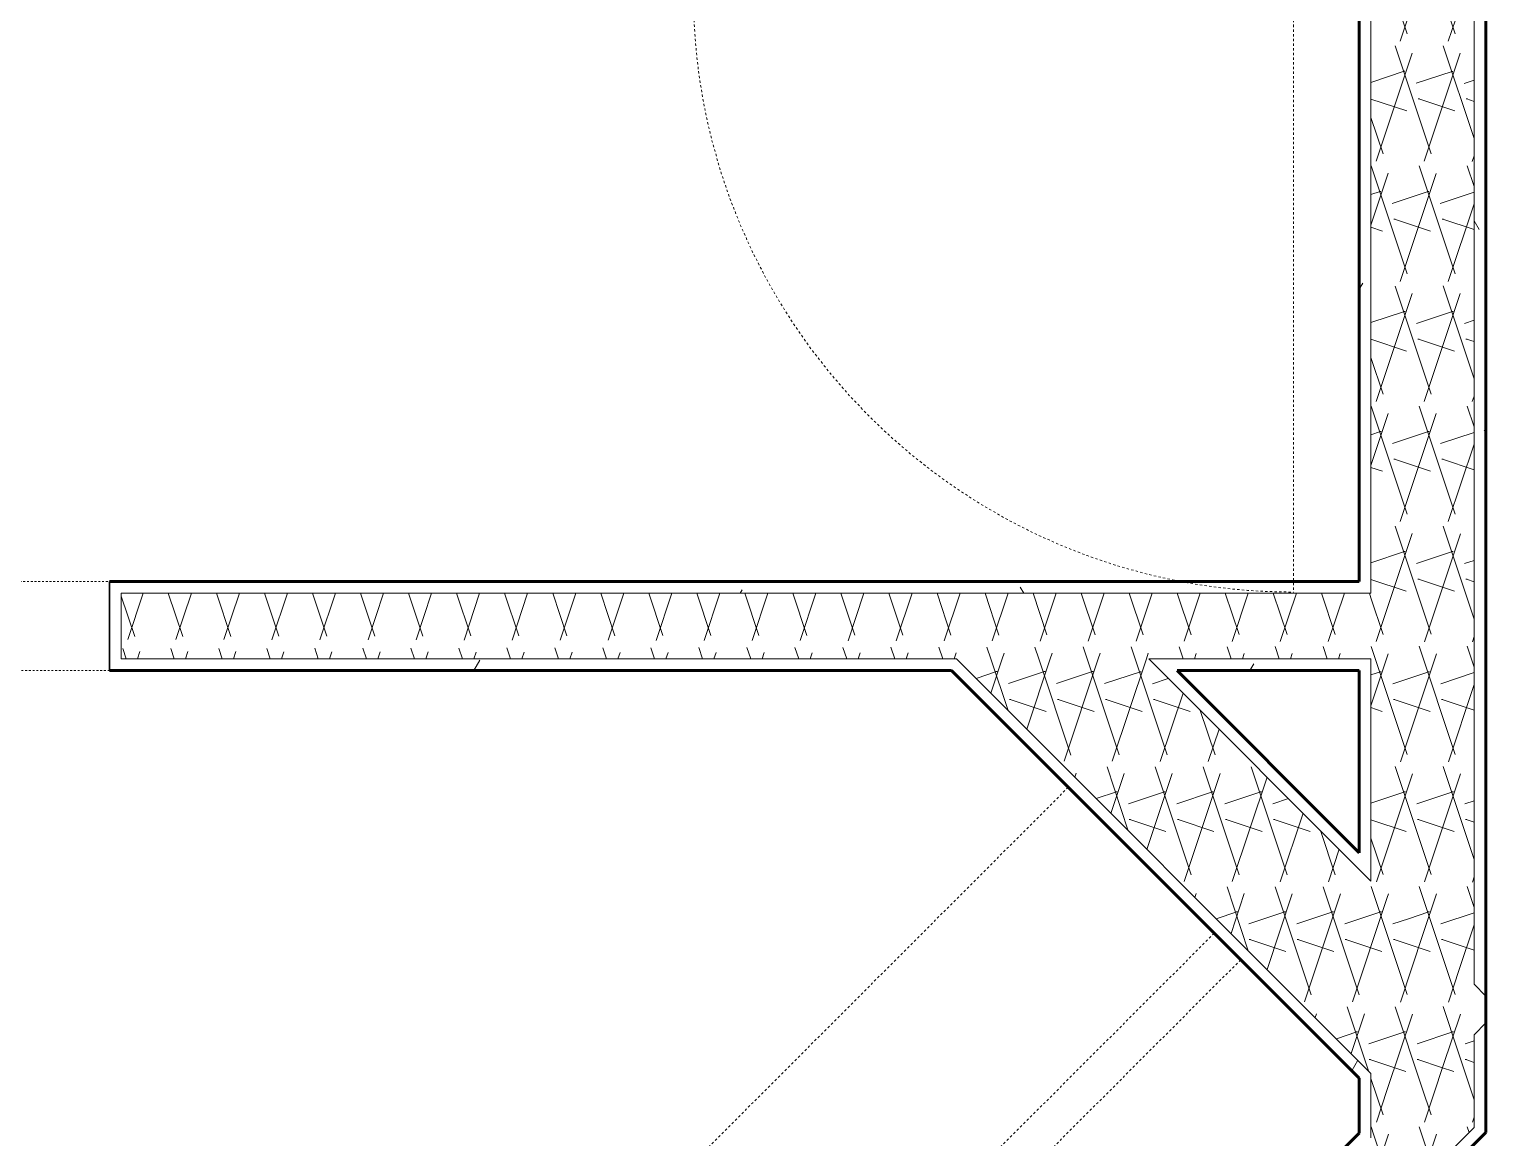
# Model space of a CAD drawing. Header units: inches. Extents: x -4110 to -1807, y 9775 to 11251.
# Drawn here: x -3586.7 to -3509, y 10244.3 to 10303.4 of the extents above; entities that cross this region are included whole.
import ezdxf

# ---------------------------------------------------------------- set-up
doc = ezdxf.new("R2010")
doc.units = ezdxf.units.IN
doc.header["$MEASUREMENT"] = 0
doc.linetypes.add('Dash', pattern=[0.25, 0.125, -0.125])
doc.linetypes.add('Overhead', pattern=[0.15625, 0.09375, -0.0625])
for name, color, linetype, lineweight in [('0-1', 7, 'Continuous', 5), ('0-2', 10, 'Continuous', 18), ('A-DETL-MEDM-1', 50, 'Continuous', 30), ('A-DETL-MEDM-2', 33, 'Overhead', 9), ('A-WALL-3', 250, 'Continuous', 60), ('A-WALL-4', 10, 'Continuous', 18), ('A-WALL-PATT-1', 7, 'Continuous', 9), ('A-WALL-PATT-2', 253, 'Continuous', 9), ('I-WALL-2', 250, 'Continuous', 60), ('I-WALL-3', 10, 'Continuous', 18), ('P-SANR-FIXT-1', 7, 'Continuous', 9), ('P-SANR-FIXT-3', 90, 'Continuous', 9), ('P-SANR-FIXT-4', 9, 'Continuous', 9), ('P-SANR-FIXT-HDLN-1', 7, 'Dash', 9), ('Q-CASE-HDLN-1', 7, 'Dash', 9)]:
    doc.layers.add(name, color=color, linetype=linetype, lineweight=lineweight)
pattern_1 = [(0, (0, 0), (20.48, 5.12), [0.845, -14.515, 0.845, -14.515, -81.92]), (0, (0, 0), (20.48, 5.12), [-30.72, 0.845, -29.875, 0.845, -14.515, -35.84]), (0, (0, 0), (20.48, 5.12), [-76.8, 0.845, -9.395, 0.845, -24.755]), (120, (7.68, 2.56), (-14.67405, 15.1762003), [0.845, -14.515, 0.845, -14.515, -81.92]), (120, (7.68, 2.56), (-14.67405, 15.1762003), [-30.72, 0.845, -29.875, 0.845, -14.515, -35.84]), (120, (7.68, 2.56), (-14.67405, 15.1762003), [-76.8, 0.845, -9.395, 0.845, -24.755]), (240, (10.24, 12.8), (-5.80595, -20.2962003), [0.845, -14.515, 0.845, -14.515, -81.92]), (240, (10.24, 12.8), (-5.80595, -20.2962003), [-30.72, 0.845, -29.875, 0.845, -14.515, -35.84]), (240, (10.24, 12.8), (-5.80595, -20.2962003), [-76.8, 0.845, -9.395, 0.845, -24.755])]
pattern_2 = [(161.57, (0.32, 0.32), (-2.560496185, -0.000537386), [0, -18.214, 2.022, 0]), (18.43, (-0.32, 0.32), (-2.560496185, 0.000537386), [0, -18.214, 2.022, 0]), (108.43, (0.32, 0.32), (1.27922091, -6.400876726), [6.07, -14.166]), (71.57, (-0.32, 0.32), (1.27922091, 6.400876726), [6.07, -14.166])]

# ---------------------------------------------------------------- blocks, each defined once
blk = doc.blocks.new('Door-Opening - CLEAR OPENING - 34_ x 80_-3928451-ENLARGED RCP - 2ND FLOOR PLAN - WEST')
at = {"layer": 'A-DETL-MEDM-1'}
for p, q in [((-17.322, -2.375), (-17.322, 2.375)), ((16.678, 2.375), (16.678, -2.375))]:
    blk.add_line(p, q, dxfattribs=at)
at = {"layer": 'A-DETL-MEDM-2'}
for p, q in [((-17.322, 2.375), (16.678, 2.375)), ((16.678, -2.375), (-17.322, -2.375))]:
    blk.add_line(p, q, dxfattribs=at)
blk = doc.blocks.new('OD_CW_Closet - OD_CW_Closet-3851051-ENLARGED RCP - 2ND FLOOR PLAN - WEST')
at = {"layer": 'Q-CASE-HDLN-1'}
for p, q in [((64.783, 0), (64.783, 23.678)), ((0.738, 13), (64.783, 13)), ((0.738, 11), (64.783, 11)), ((0.738, 0), (64.783, 0))]:
    blk.add_line(p, q, dxfattribs=at)
blk = doc.blocks.new('The Shower - The Shower-4050272-ENLARGED RCP - 2ND FLOOR PLAN - WEST')
at = {"layer": 'P-SANR-FIXT-3'}
h = blk.add_hatch(color=256, dxfattribs=at)
h.paths.add_polyline_path([(0, -24.209), (0, -39.25), (38.5, -39.25), (38.5, -0.5), (0, -0.5), (0, -20.222)], flags=0)
h.paths.add_polyline_path([(17.75, -35.563), (17.801, -35.174), (17.951, -34.812), (18.189, -34.502), (18.5, -34.263), (18.862, -34.114), (19.25, -34.062), (19.638, -34.114), (20, -34.263), (20.311, -34.502), (20.549, -34.812), (20.699, -35.174), (20.746, -35.595), (20.699, -35.951), (20.549, -36.313), (20.311, -36.623), (20, -36.862), (19.638, -37.011), (19.25, -37.062), (18.862, -37.011), (18.5, -36.862), (18.189, -36.623), (17.951, -36.313), (17.801, -35.951), (17.754, -35.595)], flags=0)
at = {"layer": 'P-SANR-FIXT-4'}
blk.add_hatch(color=256, dxfattribs=at).paths.add_polyline_path([(17.75, -35.563), (17.801, -35.951), (17.951, -36.313), (18.189, -36.623), (18.5, -36.862), (18.862, -37.011), (19.25, -37.062), (19.638, -37.011), (20.04, -36.831), (20.311, -36.623), (20.549, -36.313), (20.699, -35.951), (20.746, -35.53), (20.699, -35.174), (20.549, -34.812), (20.311, -34.502), (20, -34.263), (19.638, -34.114), (19.25, -34.062), (18.862, -34.114), (18.5, -34.263), (18.189, -34.502), (17.951, -34.812), (17.801, -35.174), (17.752, -35.548)], flags=0)
at = {"layer": 'P-SANR-FIXT-1'}
for p, q in [((0, -0.5), (38.5, -0.5)), ((0, -39.25), (0, -0.5)), ((38.5, -0.5), (38.5, -39.25)), ((38.5, -39.25), (0, -39.25))]:
    blk.add_line(p, q, dxfattribs=at)
for start, end in [(0, 180), (180, 360)]:
    blk.add_arc((19.25, -35.563), 1.5, start, end, dxfattribs=at)
at = {"layer": 'P-SANR-FIXT-HDLN-1'}
blk.add_line((35, -39.25), (35, -71.25), dxfattribs=at)
blk.add_arc((35, -39.25), 32, 180, 270, dxfattribs=at)
blk = doc.blocks.new('CTR - 1st Phase - Unit Layouts_rvt-1-ENLARGED RCP - 2ND FLOOR PLAN - WEST')
at = {"layer": 'A-WALL-PATT-1'}
h = blk.add_hatch(dxfattribs=at)
h.set_pattern_fill('FP_1', color=256, style=0, pattern_type=2)
h.set_pattern_definition(pattern_1)
h.paths.add_polyline_path([(-3515.781, 10244.565), (-3515.156, 10245.19), (-3515.156, 10247.741), (-3515.781, 10248.366), (-3515.781, 10244.598)], flags=0)
h.paths.add_polyline_path([(-3515.156, 10257.994), (-3515.156, 10269.839), (-3515.781, 10269.839), (-3515.781, 10258.619)], flags=0)
h.paths.add_polyline_path([(-3515.781, 10273.339), (-3515.156, 10273.339), (-3515.156, 10344.152), (-3515.781, 10344.152), (-3515.781, 10273.964)], flags=0)
h = blk.add_hatch(dxfattribs=at)
h.set_pattern_fill('FP_1', color=256, style=0, pattern_type=2)
h.set_pattern_definition(pattern_1)
h.paths.add_polyline_path([(-3509.656, 10244.857), (-3509.031, 10245.482), (-3509.031, 10250.431), (-3509.656, 10249.806), (-3509.656, 10245.482)], flags=0)
h.paths.add_polyline_path([(-3509.031, 10251.869), (-3509.031, 10344.152), (-3509.656, 10344.152), (-3509.656, 10252.494)], flags=0)
h = blk.add_hatch(dxfattribs=at)
h.set_pattern_fill('FP_1', color=256, style=0, pattern_type=2)
h.set_pattern_definition(pattern_1)
h.paths.add_polyline_path([(-3617.031, 10271.589), (-3616.406, 10271.589), (-3616.406, 10273.964), (-3655.031, 10273.964), (-3655.025, 10273.339), (-3617.031, 10273.339)], flags=0)
h.paths.add_polyline_path([(-3581.781, 10271.589), (-3581.781, 10273.339), (-3515.781, 10273.339), (-3515.781, 10273.964), (-3582.406, 10273.964), (-3582.406, 10271.589)], flags=0)
h = blk.add_hatch(dxfattribs=at)
h.set_pattern_fill('FP_1', color=256, style=0, pattern_type=2)
h.set_pattern_definition(pattern_1)
h.paths.add_polyline_path([(-3650.781, 10269.214), (-3616.406, 10269.214), (-3616.406, 10271.589), (-3617.031, 10271.589), (-3617.031, 10269.839), (-3651.906, 10269.839), (-3651.906, 10269.214), (-3651.281, 10269.214)], flags=0)
h.paths.add_polyline_path([(-3582.406, 10269.214), (-3536.629, 10269.214), (-3537.254, 10269.839), (-3581.781, 10269.839), (-3581.781, 10271.589), (-3582.406, 10271.589), (-3582.406, 10269.839)], flags=0)
h.paths.add_polyline_path([(-3526.376, 10269.214), (-3515.781, 10269.214), (-3515.781, 10269.839), (-3527.001, 10269.839)], flags=0)
h = blk.add_hatch(dxfattribs=at)
h.set_pattern_fill('FP_1', color=256, style=0, pattern_type=2)
h.set_pattern_definition(pattern_1)
h.paths.add_polyline_path([(-3515.781, 10247.482), (-3515.781, 10248.366), (-3536.629, 10269.214), (-3537.513, 10269.214), (-3518.301, 10250.003)], flags=0)
h = blk.add_hatch(dxfattribs=at)
h.set_pattern_fill('FP_1', color=256, style=0, pattern_type=2)
h.set_pattern_definition(pattern_1)
h.paths.add_polyline_path([(-3559.123, 10200.339), (-3515.156, 10244.306), (-3515.156, 10245.19), (-3560.006, 10200.339), (-3559.381, 10200.339)], flags=0)
at = {"layer": 'A-WALL-PATT-2'}
h = blk.add_hatch(dxfattribs=at)
h.set_pattern_fill('FP_2', color=256, style=0, pattern_type=2)
h.set_pattern_definition(pattern_2)
h.paths.add_polyline_path([(-3515.156, 10244.306), (-3513.438, 10246.024), (-3515.156, 10247.741), (-3515.156, 10244.565)], flags=0)
h.paths.add_polyline_path([(-3509.656, 10252.494), (-3509.656, 10344.152), (-3515.156, 10344.152), (-3515.156, 10257.994)], flags=0)
h = blk.add_hatch(dxfattribs=at)
h.set_pattern_fill('FP_2', color=256, style=0, pattern_type=2)
h.set_pattern_definition(pattern_2)
h.paths.add_polyline_path([(-3617.32, 10269.839), (-3617.031, 10269.839), (-3617.031, 10273.339), (-3655.656, 10273.339), (-3655.656, 10269.839), (-3622.938, 10269.839)], flags=0)
h.paths.add_polyline_path([(-3515.156, 10269.839), (-3515.156, 10273.339), (-3581.781, 10273.339), (-3581.781, 10269.839), (-3515.781, 10269.839)], flags=0)
h = blk.add_hatch(dxfattribs=at)
h.set_pattern_fill('FP_2', color=256, style=0, pattern_type=2)
h.set_pattern_definition(pattern_2)
h.paths.add_polyline_path([(-3513.438, 10246.024), (-3509.031, 10250.431), (-3509.031, 10251.869), (-3527.001, 10269.839), (-3537.254, 10269.839), (-3515.156, 10247.741)], flags=0)
h = blk.add_hatch(dxfattribs=at)
h.set_pattern_fill('FP_2', color=256, style=0, pattern_type=2)
h.set_pattern_definition(pattern_2)
h.paths.add_polyline_path([(-3562.623, 10196.839), (-3557.673, 10196.839), (-3509.656, 10244.857), (-3509.656, 10249.806), (-3560.006, 10199.456)], flags=0)
at = {"layer": 'A-WALL-3'}
for p, q in [((-3509.031, 10344.152), (-3509.031, 10251.315)), ((-3515.781, 10273.964), (-3515.781, 10305.402)), ((-3582.406, 10273.964), (-3515.781, 10273.964)), ((-3537.513, 10269.214), (-3582.406, 10269.214)), ((-3515.781, 10269.214), (-3525.492, 10269.214)), ((-3515.781, 10259.503), (-3515.781, 10269.214)), ((-3509.031, 10251.315), (-3509.031, 10245.482)), ((-3515.781, 10244.565), (-3515.781, 10247.482)), ((-3509.031, 10245.482), (-3509.031, 10244.598)), ((-3559.381, 10200.964), (-3515.781, 10244.565)), ((-3509.031, 10244.598), (-3557.414, 10196.214))]:
    blk.add_line(p, q, dxfattribs=at)
at = {"layer": 'A-WALL-4'}
for p, q in [((-3515.156, 10344.152), (-3515.156, 10273.339)), ((-3509.656, 10344.152), (-3509.656, 10274.627)), ((-3509.656, 10274.627), (-3509.656, 10252.494)), ((-3581.781, 10271.589), (-3581.781, 10273.339)), ((-3581.781, 10273.339), (-3515.781, 10273.339)), ((-3515.781, 10273.339), (-3515.156, 10273.339)), ((-3581.781, 10269.839), (-3581.781, 10271.589)), ((-3537.254, 10269.839), (-3581.781, 10269.839)), ((-3537.254, 10269.839), (-3536.629, 10269.214)), ((-3515.781, 10269.839), (-3527.001, 10269.839)), ((-3527.001, 10269.839), (-3526.376, 10269.214)), ((-3515.781, 10269.839), (-3515.156, 10269.839)), ((-3515.156, 10269.839), (-3515.156, 10269.127)), ((-3515.781, 10248.366), (-3536.629, 10269.214)), ((-3515.781, 10258.619), (-3526.376, 10269.214)), ((-3515.156, 10269.127), (-3515.156, 10257.994)), ((-3515.781, 10258.619), (-3515.156, 10257.994)), ((-3509.656, 10252.494), (-3509.031, 10251.869)), ((-3509.656, 10249.806), (-3509.031, 10250.431)), ((-3509.656, 10244.857), (-3509.656, 10249.806)), ((-3515.781, 10248.366), (-3515.156, 10247.741)), ((-3515.156, 10247.741), (-3515.156, 10245.19)), ((-3509.656, 10244.857), (-3557.673, 10196.839)), ((-3515.156, 10244.306), (-3515.156, 10245.19))]:
    blk.add_line(p, q, dxfattribs=at)
at = {"layer": 'I-WALL-2'}
for p, q in [((-3515.781, 10247.482), (-3537.513, 10269.214)), ((-3525.492, 10269.214), (-3515.781, 10259.503))]:
    blk.add_line(p, q, dxfattribs=at)
at = {"layer": 'I-WALL-3'}
blk.add_line((-3509.031, 10251.869), (-3509.031, 10251.315), dxfattribs=at)
at = {"layer": '0-2'}
for name, p in [('The Shower - The Shower-4050272-ENLARGED RCP - 2ND FLOOR PLAN - WEST', (-3554.281, 10344.652)), ('Door-Opening - CLEAR OPENING - 34_ x 80_-3928451-ENLARGED RCP - 2ND FLOOR PLAN - WEST', (-3599.083, 10271.589))]:
    blk.add_blockref(name, p, dxfattribs=at)
at = {"layer": '0-2', "rotation": 225.000000000003}
blk.add_blockref('OD_CW_Closet - OD_CW_Closet-3851051-ENLARGED RCP - 2ND FLOOR PLAN - WEST', (-3530.771, 10263.516), dxfattribs=at)

msp = doc.modelspace()

# ---------------------------------------------------------------- block references
at = {"layer": '0-1'}
msp.add_blockref('CTR - 1st Phase - Unit Layouts_rvt-1-ENLARGED RCP - 2ND FLOOR PLAN - WEST', (0, 0), dxfattribs=at)

doc.saveas('drawing.dxf')
